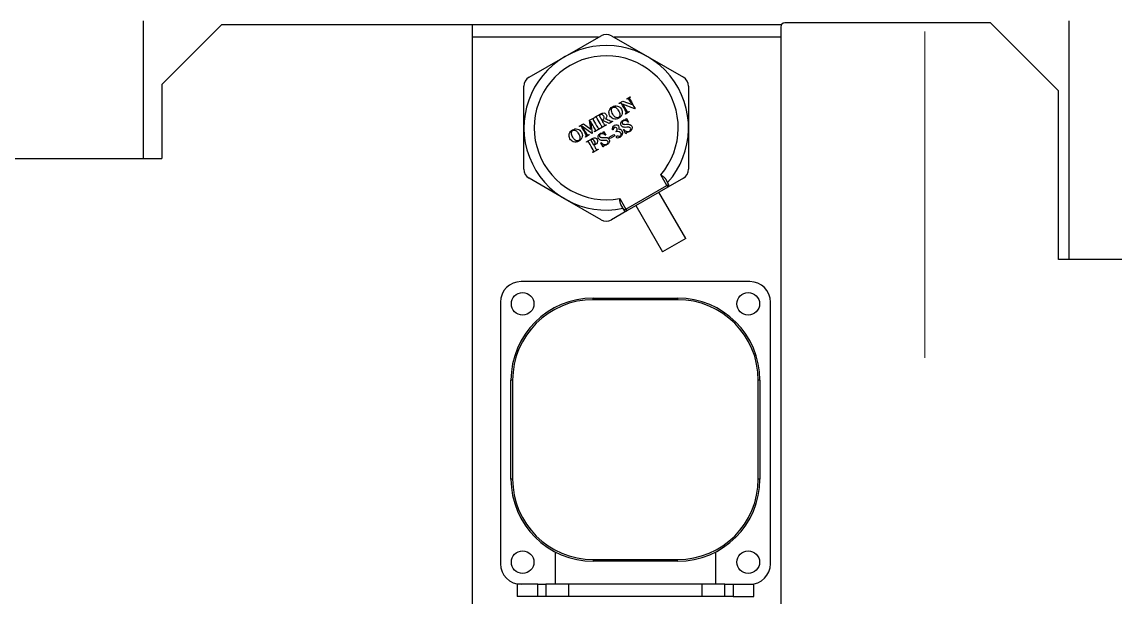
# Model space of a CAD drawing. Header units: millimetres. Extents: x 3795014 to 4300160, y 3869364 to 4016788.
# Drawn here: x 4225896.9 to 4226162.6, y 3922767.4 to 3922907.3 of the extents above; entities that cross this region are included whole.
import ezdxf

# ---------------------------------------------------------------- set-up
doc = ezdxf.new("R2010")
doc.units = ezdxf.units.MM
doc.linetypes.add('осевая2', pattern=[28.575, 19.05, -3.175, 3.175, -3.175])
doc.layers.add('линия перехода', color=7, linetype='Continuous')
doc.layers.add('оси', color=7, linetype='осевая2', lineweight=13)
doc.layers.add('основная', color=7, linetype='Continuous', lineweight=50)

msp = doc.modelspace()

# ---------------------------------------------------------------- linework, layer by layer
at = {"layer": 'линия перехода', "color": 0, "linetype": 'Continuous', "lineweight": -3}
for p, q in [((4226037.03, 3922903.53), (4226006.43, 3922903.53)), ((4226081.32, 3922903.53), (4226040.82, 3922903.53)), ((4226053.65, 3922867.52), (4226052.17, 3922870.09)), ((4226053.65, 3922867.52), (4226054.08, 3922867.77)), ((4226043.69, 3922861.77), (4226053.65, 3922867.52)), ((4226053.65, 3922867.52), (4226053.9, 3922867.09)), ((4226042.21, 3922864.34), (4226043.69, 3922861.77)), ((4226043.69, 3922861.77), (4226043.26, 3922861.52)), ((4226043.69, 3922861.77), (4226043.94, 3922861.34)), ((4226035.77, 3922839.73), (4226035.77, 3922840.13)), ((4226056.27, 3922839.73), (4226035.77, 3922839.73)), ((4226056.27, 3922840.13), (4226056.27, 3922839.73)), ((4226016.17, 3922820.13), (4226015.77, 3922820.13)), ((4226016.17, 3922820.13), (4226016.17, 3922796.13)), ((4226075.87, 3922796.13), (4226075.87, 3922820.13)), ((4226076.27, 3922820.13), (4226075.87, 3922820.13)), ((4226016.17, 3922796.13), (4226015.77, 3922796.13)), ((4226076.27, 3922796.13), (4226075.87, 3922796.13)), ((4226035.77, 3922776.53), (4226056.27, 3922776.53)), ((4226035.77, 3922776.53), (4226035.77, 3922776.13)), ((4226056.27, 3922776.13), (4226056.27, 3922776.53)), ((4226024.27, 3922770.53), (4226024.27, 3922767.53)), ((4226067.77, 3922767.53), (4226067.77, 3922770.53))]:
    msp.add_line(p, q, dxfattribs=at)
for centre, radius, start, end in [((4226038.92, 3922881.53), 17.5, 319.1821, 280.8179), ((4226035.77, 3922820.13), 19.6, 90, 180), ((4226056.27, 3922820.13), 19.6, 0, 90), ((4226035.77, 3922796.13), 19.6, 180, 270), ((4226056.27, 3922796.13), 19.6, 270, 0)]:
    msp.add_arc(centre, radius, start, end, dxfattribs=at)
at = {"layer": 'оси', "ltscale": 25}
msp.add_line((4226116.32, 3929175.59), (4226116.32, 3920275.59), dxfattribs=at)
at = {"layer": 'основная', "color": 0, "linetype": 'Continuous', "lineweight": -3}
for p, q in [((4225926.42, 3922907.53), (4225926.42, 3922874.03)), ((4226151.42, 3922849.53), (4226151.42, 3922907.53)), ((4225945.42, 3922906.53), (4225930.92, 3922892.03)), ((4226006.43, 3922906.53), (4225945.42, 3922906.53)), ((4226081.42, 3922906.53), (4226006.43, 3922906.53)), ((4226006.43, 3922686.53), (4226006.43, 3922906.53)), ((4226081.32, 3922906.03), (4226081.32, 3922752.53)), ((4226081.42, 3922906.47), (4226081.42, 3922906.53)), ((4226132.33, 3922907.03), (4226082.32, 3922907.03)), ((4226148.83, 3922890.53), (4226132.33, 3922907.03)), ((4226028.92, 3922898.85), (4226037.67, 3922903.9)), ((4226040.17, 3922903.9), (4226048.92, 3922898.85)), ((4226020.17, 3922893.8), (4226028.92, 3922898.85)), ((4226048.92, 3922898.85), (4226057.67, 3922893.8)), ((4225930.92, 3922892.03), (4225930.92, 3922874.03)), ((4226018.92, 3922881.53), (4226018.92, 3922891.64)), ((4226058.92, 3922891.64), (4226058.92, 3922881.53)), ((4226043.89, 3922888.56), (4226044.77, 3922889.06)), ((4226044.77, 3922889.06), (4226044.8, 3922889)), ((4226148.83, 3922849.53), (4226148.83, 3922890.53)), ((4226042.03, 3922887.49), (4226042.97, 3922888.03)), ((4226042.07, 3922887.42), (4226042.03, 3922887.49)), ((4226045.9, 3922886.14), (4226042.86, 3922887.3)), ((4226042.97, 3922888.03), (4226045.2, 3922887.16)), ((4226043.93, 3922888.49), (4226043.89, 3922888.56)), ((4226045.97, 3922886.18), (4226045.9, 3922886.14)), ((4226034.88, 3922883.36), (4226035.95, 3922883.97)), ((4226035.95, 3922883.97), (4226035.99, 3922883.91)), ((4226036.14, 3922884), (4226036.1, 3922884.06)), ((4226037.17, 3922884.48), (4226037.82, 3922883.35)), ((4226043.56, 3922884.86), (4226043.52, 3922884.93)), ((4226044.5, 3922885.4), (4226043.56, 3922884.86)), ((4226043.75, 3922883.76), (4226043.81, 3922883.79)), ((4226043.81, 3922883.79), (4226044.33, 3922882.93)), ((4226044.46, 3922885.47), (4226044.5, 3922885.4)), ((4226018.92, 3922871.43), (4226018.92, 3922881.53)), ((4226032.36, 3922881.9), (4226033.43, 3922882.52)), ((4226032.4, 3922881.84), (4226032.36, 3922881.9)), ((4226035.41, 3922880.16), (4226033.02, 3922881.94)), ((4226033.43, 3922882.52), (4226035.17, 3922881.22)), ((4226035.17, 3922881.22), (4226034.88, 3922883.36)), ((4226035.08, 3922883.16), (4226035.46, 3922880.19)), ((4226037.47, 3922881.34), (4226036.1, 3922880.55)), ((4226037.43, 3922881.41), (4226037.47, 3922881.34)), ((4226037.62, 3922881.43), (4226037.58, 3922881.5)), ((4226038.97, 3922882.21), (4226037.62, 3922881.43)), ((4226038.08, 3922883.3), (4226037.91, 3922883.2)), ((4226039.63, 3922882.59), (4226038.08, 3922883.3)), ((4226038.93, 3922882.28), (4226038.97, 3922882.21)), ((4226040.45, 3922883.07), (4226039.63, 3922882.59)), ((4226040.41, 3922883.14), (4226040.45, 3922883.07)), ((4226040.57, 3922881.02), (4226040.48, 3922881)), ((4226043.15, 3922881.07), (4226043.21, 3922881.11)), ((4226043.72, 3922880.08), (4226043.15, 3922881.07)), ((4226044.33, 3922882.93), (4226044.25, 3922882.88)), ((4226058.92, 3922881.53), (4226058.92, 3922871.43)), ((4226033.88, 3922879.27), (4226033.84, 3922879.34)), ((4226034.78, 3922879.79), (4226033.88, 3922879.27)), ((4226034.74, 3922879.86), (4226034.78, 3922879.79)), ((4226035.18, 3922878.54), (4226035.84, 3922877.4)), ((4226035.46, 3922880.19), (4226035.41, 3922880.16)), ((4226036.1, 3922880.55), (4226036.06, 3922880.62)), ((4226038.23, 3922880.57), (4226038.29, 3922880.61)), ((4226038.29, 3922880.61), (4226038.81, 3922879.74)), ((4226038.81, 3922879.74), (4226038.73, 3922879.7)), ((4226039.63, 3922879.28), (4226040.76, 3922879.93)), ((4226039.86, 3922878.88), (4226039.63, 3922879.28)), ((4226040.99, 3922879.53), (4226039.86, 3922878.88)), ((4226040.76, 3922879.93), (4226040.99, 3922879.53)), ((4226041.32, 3922880.53), (4226041.28, 3922880.6)), ((4226043.79, 3922880.12), (4226043.72, 3922880.08)), ((4226034.16, 3922878.05), (4226034.12, 3922878.12)), ((4226035.64, 3922875.49), (4226035.6, 3922875.56)), ((4226036.98, 3922876.27), (4226035.64, 3922875.49)), ((4226036.94, 3922876.33), (4226036.98, 3922876.27)), ((4226037.62, 3922877.88), (4226037.69, 3922877.92)), ((4226038.2, 3922876.89), (4226037.62, 3922877.88)), ((4226038.27, 3922876.93), (4226038.2, 3922876.89)), ((4225776.92, 3922874.03), (4225930.92, 3922874.03)), ((4226028.92, 3922864.21), (4226020.17, 3922869.26)), ((4226053.31, 3922869.12), (4226054.08, 3922867.77)), ((4226057.67, 3922869.26), (4226053.9, 3922867.09)), ((4226053.9, 3922867.09), (4226043.94, 3922861.34)), ((4226058.24, 3922854.58), (4226051.74, 3922865.84)), ((4226037.67, 3922859.16), (4226028.92, 3922864.21)), ((4226043.26, 3922861.52), (4226042.48, 3922862.87)), ((4226046.11, 3922862.59), (4226052.61, 3922851.33)), ((4226043.94, 3922861.34), (4226040.17, 3922859.16)), ((4226058.24, 3922854.58), (4226052.61, 3922851.33)), ((4226197.83, 3922849.53), (4226148.83, 3922849.53)), ((4226073.83, 3922844.13), (4226018.21, 3922844.13)), ((4226013.21, 3922839.13), (4226013.21, 3922775.53)), ((4226035.77, 3922840.13), (4226056.27, 3922840.13)), ((4226078.83, 3922775.53), (4226078.83, 3922839.13)), ((4226015.77, 3922796.13), (4226015.77, 3922820.13)), ((4226076.27, 3922820.13), (4226076.27, 3922796.13)), ((4226026.52, 3922778.4), (4226026.52, 3922770.53)), ((4226065.52, 3922770.53), (4226065.52, 3922778.4)), ((4226056.27, 3922776.13), (4226035.77, 3922776.13)), ((4226022.27, 3922770.53), (4226017.27, 3922770.53)), ((4226017.27, 3922770.53), (4226017.27, 3922767.53)), ((4226022.27, 3922767.53), (4226022.27, 3922770.53)), ((4226022.27, 3922770.53), (4226024.27, 3922770.53)), ((4226029.82, 3922770.53), (4226024.27, 3922770.53)), ((4226062.22, 3922770.53), (4226029.82, 3922770.53)), ((4226029.82, 3922767.53), (4226029.82, 3922770.53)), ((4226062.22, 3922767.53), (4226062.22, 3922770.53)), ((4226067.77, 3922770.53), (4226062.22, 3922770.53)), ((4226067.77, 3922770.53), (4226069.77, 3922770.53)), ((4226069.77, 3922770.53), (4226074.77, 3922770.53)), ((4226069.77, 3922770.53), (4226069.77, 3922767.53)), ((4226074.77, 3922767.53), (4226074.77, 3922770.53)), ((4226022.27, 3922767.53), (4226017.27, 3922767.53)), ((4226024.27, 3922767.53), (4226022.27, 3922767.53)), ((4226029.82, 3922767.53), (4226024.27, 3922767.53)), ((4226062.22, 3922767.53), (4226029.82, 3922767.53)), ((4226067.77, 3922767.53), (4226062.22, 3922767.53)), ((4226069.77, 3922767.53), (4226067.77, 3922767.53)), ((4226069.77, 3922767.53), (4226074.77, 3922767.53))]:
    msp.add_line(p, q, dxfattribs=at)
for centre in [(4226018.61, 3922838.73), (4226073.43, 3922838.73), (4226018.61, 3922775.93), (4226073.43, 3922775.93)]:
    msp.add_circle(centre, 2.75, dxfattribs=at)
for centre, radius, start, end in [((4226082.32, 3922906.03), 1, 90, 180), ((4226038.92, 3922901.74), 2.5, 60, 120), ((4226038.92, 3922881.53), 20, 318.21, 281.79), ((4226021.42, 3922891.64), 2.5, 120, 180), ((4226056.42, 3922891.64), 2.5, 0, 60), ((4226021.42, 3922871.43), 2.5, 180, 240), ((4226056.42, 3922871.43), 2.5, 300, 0), ((4226053.65, 3922867.52), 0.5, 300, 30), ((4226043.69, 3922861.77), 0.5, 210, 300), ((4226038.92, 3922861.32), 2.5, 240, 300), ((4226018.21, 3922839.13), 5, 90, 180), ((4226073.83, 3922839.13), 5, 0, 90), ((4226035.77, 3922820.13), 20, 90, 180), ((4226056.27, 3922820.13), 20, 0, 90), ((4226035.77, 3922796.13), 20, 180, 270), ((4226056.27, 3922796.13), 20, 270, 0), ((4226018.21, 3922775.53), 5, 180, 270), ((4226073.83, 3922775.53), 5, 270, 0)]:
    msp.add_arc(centre, radius, start, end, dxfattribs=at)
for points, knots in [([(4226044.8, 3922889), (4226044.7, 3922888.92), (4226044.64, 3922888.86), (4226044.61, 3922888.81), (4226044.59, 3922888.77), (4226044.58, 3922888.71), (4226044.6, 3922888.59), (4226044.64, 3922888.49), (4226044.71, 3922888.36), (4226045.13, 3922887.64), (4226045.55, 3922886.91), (4226045.97, 3922886.18)], [0, 0, 0, 0, 0.08227, 0.08227, 0.08227, 0.155162, 0.155162, 0.228053, 0.228053, 0.228053, 1, 1, 1, 1]), ([(4226042.01, 3922883.89), (4226041.53, 3922883.61), (4226041.08, 3922883.56), (4226040.63, 3922883.73), (4226040.28, 3922883.87), (4226040.01, 3922884.11), (4226039.58, 3922884.85), (4226039.53, 3922885.25), (4226039.64, 3922885.66), (4226039.76, 3922886.07), (4226040.01, 3922886.39), (4226040.41, 3922886.6)], [0, 0, 0, 0, 0.285064, 0.285064, 0.285064, 0.506262, 0.506262, 0.753908, 0.753908, 0.753908, 1, 1, 1, 1]), ([(4226040.51, 3922886.48), (4226040.27, 3922886.34), (4226040.16, 3922886.12), (4226040.17, 3922885.8), (4226040.18, 3922885.54), (4226040.3, 3922885.22), (4226040.78, 3922884.4), (4226041.05, 3922884.11), (4226041.33, 3922883.99), (4226041.53, 3922883.9), (4226041.72, 3922883.92), (4226042.05, 3922884.11), (4226042.14, 3922884.2), (4226042.19, 3922884.32), (4226042.26, 3922884.47), (4226042.27, 3922884.65), (4226042.23, 3922884.87), (4226042.19, 3922885.08), (4226042.09, 3922885.34), (4226041.72, 3922885.98), (4226041.53, 3922886.22), (4226041.21, 3922886.49), (4226041.05, 3922886.56), (4226040.91, 3922886.57), (4226040.77, 3922886.58), (4226040.64, 3922886.56), (4226040.51, 3922886.48)], [0, 0, 0, 0, 0.110528, 0.110528, 0.110528, 0.249673, 0.249673, 0.415388, 0.415388, 0.415388, 0.49928, 0.49928, 0.555745, 0.555745, 0.555745, 0.632353, 0.632353, 0.632353, 0.724437, 0.724437, 0.833155, 0.833155, 0.941873, 0.941873, 0.941873, 1, 1, 1, 1]), ([(4226040.41, 3922886.6), (4226040.82, 3922886.85), (4226041.23, 3922886.93), (4226042.05, 3922886.71), (4226042.37, 3922886.46), (4226042.79, 3922885.74), (4226042.86, 3922885.39), (4226042.81, 3922885.02), (4226042.75, 3922884.54), (4226042.48, 3922884.16), (4226042.01, 3922883.89)], [0, 0, 0, 0, 0.250904, 0.250904, 0.501807, 0.501807, 0.716171, 0.716171, 0.716171, 1, 1, 1, 1]), ([(4226042.62, 3922887.39), (4226042.58, 3922887.4), (4226042.55, 3922887.41), (4226042.51, 3922887.43), (4226042.41, 3922887.47), (4226042.34, 3922887.49), (4226042.28, 3922887.49), (4226042.22, 3922887.49), (4226042.15, 3922887.46), (4226042.07, 3922887.42)], [0, 0, 0, 0, 0.204475, 0.204475, 0.204475, 0.621355, 0.621355, 0.621355, 1, 1, 1, 1]), ([(4226043.52, 3922884.93), (4226043.67, 3922885.01), (4226043.75, 3922885.1), (4226043.77, 3922885.19), (4226043.8, 3922885.28), (4226043.77, 3922885.4), (4226043.69, 3922885.53), (4226043.33, 3922886.15), (4226042.98, 3922886.77), (4226042.62, 3922887.39)], [0, 0, 0, 0, 0.129924, 0.129924, 0.129924, 0.255782, 0.255782, 0.255782, 1, 1, 1, 1]), ([(4226042.86, 3922887.3), (4226043.18, 3922886.74), (4226043.51, 3922886.18), (4226043.83, 3922885.62), (4226043.92, 3922885.46), (4226044.01, 3922885.38), (4226044.11, 3922885.37), (4226044.21, 3922885.36), (4226044.3, 3922885.38), (4226044.39, 3922885.43), (4226044.41, 3922885.45), (4226044.44, 3922885.46), (4226044.46, 3922885.47)], [0, 0, 0, 0, 0.720559, 0.720559, 0.720559, 0.862888, 0.862888, 0.862888, 0.973222, 0.973222, 0.973222, 1, 1, 1, 1]), ([(4226045.2, 3922887.16), (4226044.99, 3922887.54), (4226044.77, 3922887.91), (4226044.56, 3922888.28), (4226044.47, 3922888.44), (4226044.38, 3922888.53), (4226044.2, 3922888.6), (4226044.07, 3922888.58), (4226043.93, 3922888.49)], [0, 0, 0, 0, 0.621939, 0.621939, 0.621939, 0.783965, 0.783965, 1, 1, 1, 1]), ([(4226035.99, 3922883.91), (4226035.96, 3922883.89), (4226035.93, 3922883.87), (4226035.9, 3922883.86), (4226035.82, 3922883.81), (4226035.77, 3922883.76), (4226035.74, 3922883.71), (4226035.72, 3922883.67), (4226035.71, 3922883.63), (4226035.72, 3922883.57), (4226035.72, 3922883.53), (4226035.76, 3922883.45), (4226035.84, 3922883.31), (4226036.17, 3922882.74), (4226036.51, 3922882.16), (4226036.84, 3922881.58), (4226036.92, 3922881.44), (4226036.97, 3922881.36), (4226037.01, 3922881.34), (4226037.04, 3922881.31), (4226037.09, 3922881.3), (4226037.15, 3922881.3), (4226037.2, 3922881.3), (4226037.27, 3922881.32), (4226037.34, 3922881.36), (4226037.37, 3922881.38), (4226037.4, 3922881.39), (4226037.43, 3922881.41)], [0, 0, 0, 0, 0.027484, 0.027484, 0.027484, 0.090911, 0.090911, 0.090911, 0.131472, 0.131472, 0.131472, 0.213269, 0.213269, 0.213269, 0.786119, 0.786119, 0.786119, 0.871141, 0.871141, 0.871141, 0.912434, 0.912434, 0.912434, 0.972515, 0.972515, 0.972515, 1, 1, 1, 1]), ([(4226035.99, 3922883.91), (4226035.96, 3922883.89), (4226035.93, 3922883.87), (4226035.9, 3922883.86), (4226035.82, 3922883.81), (4226035.77, 3922883.76), (4226035.74, 3922883.71), (4226035.72, 3922883.67), (4226035.71, 3922883.63), (4226035.72, 3922883.57), (4226035.72, 3922883.53), (4226035.76, 3922883.45), (4226035.84, 3922883.31), (4226036.17, 3922882.74), (4226036.51, 3922882.16), (4226036.84, 3922881.58), (4226036.92, 3922881.44), (4226036.97, 3922881.36), (4226037.01, 3922881.34), (4226037.04, 3922881.31), (4226037.09, 3922881.3), (4226037.15, 3922881.3), (4226037.2, 3922881.3), (4226037.27, 3922881.32), (4226037.34, 3922881.36), (4226037.37, 3922881.38), (4226037.4, 3922881.39), (4226037.43, 3922881.41)], [0, 0, 0, 0, 0.027484, 0.027484, 0.027484, 0.090911, 0.090911, 0.090911, 0.131472, 0.131472, 0.131472, 0.213269, 0.213269, 0.213269, 0.786119, 0.786119, 0.786119, 0.871141, 0.871141, 0.871141, 0.912434, 0.912434, 0.912434, 0.972515, 0.972515, 0.972515, 1, 1, 1, 1]), ([(4226036.1, 3922884.06), (4226036.51, 3922884.3), (4226036.92, 3922884.53), (4226037.32, 3922884.77), (4226037.64, 3922884.95), (4226037.89, 3922885.06), (4226038.23, 3922885.15), (4226038.4, 3922885.14), (4226038.56, 3922885.07), (4226038.73, 3922885.01), (4226038.85, 3922884.9), (4226039.05, 3922884.54), (4226039.08, 3922884.34), (4226039.01, 3922884.14), (4226038.97, 3922884), (4226038.88, 3922883.87), (4226038.74, 3922883.74)], [0, 0, 0, 0, 0.323713, 0.323713, 0.323713, 0.475408, 0.475408, 0.627103, 0.627103, 0.627103, 0.74522, 0.74522, 0.888648, 0.888648, 0.888648, 1, 1, 1, 1]), ([(4226037.58, 3922881.5), (4226037.7, 3922881.57), (4226037.78, 3922881.63), (4226037.84, 3922881.72), (4226037.85, 3922881.77), (4226037.85, 3922881.82), (4226037.85, 3922881.87), (4226037.81, 3922881.96), (4226037.72, 3922882.11), (4226037.39, 3922882.68), (4226037.06, 3922883.25), (4226036.73, 3922883.81), (4226036.65, 3922883.96), (4226036.59, 3922884.04), (4226036.55, 3922884.07), (4226036.51, 3922884.1), (4226036.46, 3922884.11), (4226036.41, 3922884.11), (4226036.35, 3922884.1), (4226036.26, 3922884.07), (4226036.14, 3922884)], [0, 0, 0, 0, 0.063526, 0.063526, 0.127052, 0.127052, 0.127052, 0.217453, 0.217453, 0.217453, 0.782856, 0.782856, 0.782856, 0.873233, 0.873233, 0.873233, 0.91658, 0.91658, 0.91658, 1, 1, 1, 1]), ([(4226037.58, 3922881.5), (4226037.7, 3922881.57), (4226037.78, 3922881.63), (4226037.84, 3922881.72), (4226037.85, 3922881.77), (4226037.85, 3922881.82), (4226037.85, 3922881.87), (4226037.81, 3922881.96), (4226037.72, 3922882.11), (4226037.39, 3922882.68), (4226037.06, 3922883.25), (4226036.73, 3922883.81), (4226036.65, 3922883.96), (4226036.59, 3922884.04), (4226036.55, 3922884.07), (4226036.51, 3922884.1), (4226036.46, 3922884.11), (4226036.41, 3922884.11), (4226036.35, 3922884.1), (4226036.26, 3922884.07), (4226036.14, 3922884)], [0, 0, 0, 0, 0.063526, 0.063526, 0.127052, 0.127052, 0.127052, 0.217453, 0.217453, 0.217453, 0.782856, 0.782856, 0.782856, 0.873233, 0.873233, 0.873233, 0.91658, 0.91658, 0.91658, 1, 1, 1, 1]), ([(4226037.82, 3922883.35), (4226037.86, 3922883.37), (4226037.9, 3922883.39), (4226037.93, 3922883.41), (4226038.12, 3922883.52), (4226038.24, 3922883.61), (4226038.39, 3922883.78), (4226038.42, 3922883.88), (4226038.42, 3922883.99), (4226038.43, 3922884.11), (4226038.39, 3922884.23), (4226038.2, 3922884.57), (4226038.06, 3922884.69), (4226037.91, 3922884.73), (4226037.77, 3922884.77), (4226037.59, 3922884.72), (4226037.38, 3922884.6), (4226037.31, 3922884.56), (4226037.24, 3922884.52), (4226037.17, 3922884.48)], [0, 0, 0, 0, 0.048086, 0.048086, 0.048086, 0.197251, 0.197251, 0.346416, 0.346416, 0.346416, 0.491699, 0.491699, 0.698679, 0.698679, 0.698679, 0.909532, 0.909532, 0.909532, 1, 1, 1, 1]), ([(4226037.82, 3922883.35), (4226037.86, 3922883.37), (4226037.9, 3922883.39), (4226037.93, 3922883.41), (4226038.12, 3922883.52), (4226038.24, 3922883.61), (4226038.39, 3922883.78), (4226038.42, 3922883.88), (4226038.42, 3922883.99), (4226038.43, 3922884.11), (4226038.39, 3922884.23), (4226038.2, 3922884.57), (4226038.06, 3922884.69), (4226037.91, 3922884.73), (4226037.77, 3922884.77), (4226037.59, 3922884.72), (4226037.38, 3922884.6), (4226037.31, 3922884.56), (4226037.24, 3922884.52), (4226037.17, 3922884.48)], [0, 0, 0, 0, 0.048086, 0.048086, 0.048086, 0.197251, 0.197251, 0.346416, 0.346416, 0.346416, 0.491699, 0.491699, 0.698679, 0.698679, 0.698679, 0.909532, 0.909532, 0.909532, 1, 1, 1, 1]), ([(4226038.74, 3922883.74), (4226039.12, 3922883.56), (4226039.5, 3922883.39), (4226039.89, 3922883.21), (4226040.04, 3922883.14), (4226040.14, 3922883.11), (4226040.19, 3922883.1), (4226040.26, 3922883.09), (4226040.34, 3922883.1), (4226040.41, 3922883.14)], [0, 0, 0, 0, 0.696655, 0.696655, 0.696655, 0.87363, 0.87363, 0.87363, 1, 1, 1, 1]), ([(4226043.21, 3922881.11), (4226043.43, 3922880.86), (4226043.66, 3922880.71), (4226043.91, 3922880.66), (4226044.16, 3922880.61), (4226044.38, 3922880.63), (4226044.57, 3922880.74), (4226044.71, 3922880.83), (4226044.81, 3922880.93), (4226044.85, 3922881.06), (4226044.89, 3922881.19), (4226044.88, 3922881.31), (4226044.78, 3922881.47), (4226044.73, 3922881.53), (4226044.66, 3922881.56), (4226044.6, 3922881.6), (4226044.51, 3922881.63), (4226044.42, 3922881.64), (4226044.32, 3922881.66), (4226044.16, 3922881.66), (4226043.94, 3922881.64), (4226043.63, 3922881.62), (4226043.4, 3922881.62), (4226043.25, 3922881.64), (4226043.1, 3922881.67), (4226042.97, 3922881.71), (4226042.85, 3922881.78), (4226042.74, 3922881.85), (4226042.65, 3922881.95), (4226042.45, 3922882.28), (4226042.43, 3922882.51), (4226042.57, 3922882.98), (4226042.72, 3922883.17), (4226043.04, 3922883.35), (4226043.13, 3922883.39), (4226043.22, 3922883.42), (4226043.29, 3922883.44), (4226043.39, 3922883.45), (4226043.61, 3922883.47), (4226043.68, 3922883.48), (4226043.75, 3922883.52), (4226043.77, 3922883.55), (4226043.78, 3922883.58), (4226043.79, 3922883.61), (4226043.78, 3922883.67), (4226043.75, 3922883.76)], [0, 0, 0, 0, 0.116049, 0.116049, 0.116049, 0.208285, 0.208285, 0.208285, 0.267695, 0.267695, 0.267695, 0.31826, 0.31826, 0.347154, 0.347154, 0.347154, 0.382499, 0.382499, 0.382499, 0.447803, 0.447803, 0.447803, 0.54199, 0.54199, 0.54199, 0.600417, 0.600417, 0.600417, 0.65947, 0.65947, 0.757892, 0.757892, 0.856314, 0.856314, 0.892031, 0.892031, 0.892031, 0.919558, 0.919558, 0.947084, 0.947084, 0.97461, 0.97461, 0.97461, 1, 1, 1, 1]), ([(4226032.29, 3922878.28), (4226031.82, 3922878.01), (4226031.36, 3922877.95), (4226030.92, 3922878.12), (4226030.57, 3922878.26), (4226030.3, 3922878.5), (4226029.87, 3922879.24), (4226029.81, 3922879.64), (4226029.93, 3922880.05), (4226030.04, 3922880.47), (4226030.3, 3922880.78), (4226030.7, 3922880.99)], [0, 0, 0, 0, 0.284092, 0.284092, 0.284092, 0.505602, 0.505602, 0.753596, 0.753596, 0.753596, 1, 1, 1, 1]), ([(4226030.79, 3922880.87), (4226030.55, 3922880.74), (4226030.44, 3922880.51), (4226030.46, 3922880.19), (4226030.47, 3922879.93), (4226030.59, 3922879.61), (4226031.07, 3922878.79), (4226031.33, 3922878.5), (4226031.61, 3922878.38), (4226031.81, 3922878.29), (4226032.01, 3922878.31), (4226032.34, 3922878.5), (4226032.43, 3922878.59), (4226032.48, 3922878.71), (4226032.55, 3922878.86), (4226032.56, 3922879.04), (4226032.52, 3922879.26), (4226032.47, 3922879.48), (4226032.37, 3922879.73), (4226032, 3922880.37), (4226031.82, 3922880.61), (4226031.49, 3922880.88), (4226031.34, 3922880.95), (4226031.2, 3922880.97), (4226031.06, 3922880.98), (4226030.92, 3922880.95), (4226030.79, 3922880.87)], [0, 0, 0, 0, 0.110492, 0.110492, 0.110492, 0.249582, 0.249582, 0.415231, 0.415231, 0.415231, 0.498651, 0.498651, 0.555601, 0.555601, 0.555601, 0.632247, 0.632247, 0.632247, 0.724275, 0.724275, 0.832927, 0.832927, 0.941579, 0.941579, 0.941579, 1, 1, 1, 1]), ([(4226030.7, 3922880.99), (4226031.11, 3922881.24), (4226031.52, 3922881.32), (4226031.93, 3922881.21), (4226032.34, 3922881.1), (4226032.66, 3922880.85), (4226033.08, 3922880.13), (4226033.15, 3922879.78), (4226033.1, 3922879.41), (4226033.03, 3922878.93), (4226032.77, 3922878.55), (4226032.29, 3922878.28)], [0, 0, 0, 0, 0.254451, 0.254451, 0.254451, 0.503118, 0.503118, 0.715572, 0.715572, 0.715572, 1, 1, 1, 1]), ([(4226033.84, 3922879.34), (4226033.85, 3922879.35), (4226033.86, 3922879.35), (4226033.87, 3922879.36), (4226033.93, 3922879.39), (4226033.97, 3922879.43), (4226034.01, 3922879.48), (4226034.05, 3922879.52), (4226034.07, 3922879.57), (4226034.08, 3922879.62), (4226034.08, 3922879.67), (4226034.08, 3922879.73), (4226034.06, 3922879.8), (4226034.05, 3922879.82), (4226034.01, 3922879.89), (4226033.95, 3922880), (4226033.63, 3922880.56), (4226033.31, 3922881.11), (4226032.99, 3922881.67), (4226032.91, 3922881.8), (4226032.85, 3922881.88), (4226032.82, 3922881.91), (4226032.78, 3922881.93), (4226032.74, 3922881.95), (4226032.68, 3922881.95), (4226032.62, 3922881.95), (4226032.55, 3922881.93), (4226032.48, 3922881.88), (4226032.45, 3922881.87), (4226032.43, 3922881.85), (4226032.4, 3922881.84)], [0, 0, 0, 0, 0.008835, 0.008835, 0.008835, 0.06412, 0.06412, 0.06412, 0.111763, 0.111763, 0.111763, 0.163338, 0.163338, 0.163338, 0.230305, 0.230305, 0.230305, 0.785011, 0.785011, 0.785011, 0.869658, 0.869658, 0.869658, 0.911404, 0.911404, 0.911404, 0.972874, 0.972874, 0.972874, 1, 1, 1, 1]), ([(4226033.84, 3922879.34), (4226033.85, 3922879.35), (4226033.86, 3922879.35), (4226033.87, 3922879.36), (4226033.93, 3922879.39), (4226033.97, 3922879.43), (4226034.01, 3922879.48), (4226034.05, 3922879.52), (4226034.07, 3922879.57), (4226034.08, 3922879.62), (4226034.08, 3922879.67), (4226034.08, 3922879.73), (4226034.06, 3922879.8), (4226034.05, 3922879.82), (4226034.01, 3922879.89), (4226033.95, 3922880), (4226033.63, 3922880.56), (4226033.31, 3922881.11), (4226032.99, 3922881.67), (4226032.91, 3922881.8), (4226032.85, 3922881.88), (4226032.82, 3922881.91), (4226032.78, 3922881.93), (4226032.74, 3922881.95), (4226032.68, 3922881.95), (4226032.62, 3922881.95), (4226032.55, 3922881.93), (4226032.48, 3922881.88), (4226032.45, 3922881.87), (4226032.43, 3922881.85), (4226032.4, 3922881.84)], [0, 0, 0, 0, 0.008835, 0.008835, 0.008835, 0.06412, 0.06412, 0.06412, 0.111763, 0.111763, 0.111763, 0.163338, 0.163338, 0.163338, 0.230305, 0.230305, 0.230305, 0.785011, 0.785011, 0.785011, 0.869658, 0.869658, 0.869658, 0.911404, 0.911404, 0.911404, 0.972874, 0.972874, 0.972874, 1, 1, 1, 1]), ([(4226033.02, 3922881.94), (4226033.38, 3922881.32), (4226033.74, 3922880.71), (4226034.09, 3922880.09), (4226034.17, 3922879.96), (4226034.21, 3922879.88), (4226034.24, 3922879.86), (4226034.29, 3922879.8), (4226034.36, 3922879.77), (4226034.52, 3922879.76), (4226034.62, 3922879.79), (4226034.74, 3922879.86)], [0, 0, 0, 0, 0.722356, 0.722356, 0.722356, 0.814732, 0.814732, 0.814732, 0.907366, 0.907366, 1, 1, 1, 1]), ([(4226036.06, 3922880.62), (4226036.09, 3922880.64), (4226036.11, 3922880.65), (4226036.14, 3922880.67), (4226036.22, 3922880.71), (4226036.27, 3922880.76), (4226036.31, 3922880.82), (4226036.33, 3922880.85), (4226036.33, 3922880.9), (4226036.33, 3922880.96), (4226036.32, 3922880.99), (4226036.28, 3922881.08), (4226036.21, 3922881.21), (4226035.83, 3922881.86), (4226035.46, 3922882.51), (4226035.08, 3922883.16)], [0, 0, 0, 0, 0.032788, 0.032788, 0.032788, 0.10661, 0.10661, 0.10661, 0.154118, 0.154118, 0.154118, 0.249612, 0.249612, 0.249612, 1, 1, 1, 1]), ([(4226037.91, 3922883.2), (4226038.05, 3922882.95), (4226038.19, 3922882.71), (4226038.33, 3922882.46), (4226038.42, 3922882.31), (4226038.48, 3922882.23), (4226038.56, 3922882.17), (4226038.61, 3922882.16), (4226038.66, 3922882.17), (4226038.72, 3922882.17), (4226038.81, 3922882.21), (4226038.93, 3922882.28)], [0, 0, 0, 0, 0.5293, 0.5293, 0.5293, 0.674605, 0.674605, 0.819911, 0.819911, 0.819911, 1, 1, 1, 1]), ([(4226040.48, 3922881), (4226040.45, 3922881.27), (4226040.48, 3922881.5), (4226040.64, 3922881.89), (4226040.77, 3922882.03), (4226041.14, 3922882.24), (4226041.32, 3922882.27), (4226041.5, 3922882.23), (4226041.68, 3922882.19), (4226041.82, 3922882.09), (4226041.96, 3922881.85), (4226041.98, 3922881.74), (4226041.98, 3922881.62), (4226041.98, 3922881.5), (4226041.94, 3922881.37), (4226041.86, 3922881.23)], [0, 0, 0, 0, 0.197282, 0.197282, 0.394564, 0.394564, 0.598143, 0.598143, 0.598143, 0.760626, 0.760626, 0.868949, 0.868949, 0.868949, 1, 1, 1, 1]), ([(4226041.28, 3922880.6), (4226041.41, 3922880.73), (4226041.49, 3922880.83), (4226041.52, 3922880.9), (4226041.56, 3922880.97), (4226041.58, 3922881.05), (4226041.57, 3922881.25), (4226041.55, 3922881.34), (4226041.44, 3922881.52), (4226041.35, 3922881.59), (4226041.23, 3922881.62), (4226041.1, 3922881.66), (4226040.98, 3922881.64), (4226040.69, 3922881.47), (4226040.59, 3922881.28), (4226040.57, 3922881.02)], [0, 0, 0, 0, 0.16547, 0.16547, 0.16547, 0.280785, 0.280785, 0.3961, 0.3961, 0.553604, 0.553604, 0.553604, 0.728772, 0.728772, 1, 1, 1, 1]), ([(4226041.86, 3922881.23), (4226042.05, 3922881.24), (4226042.22, 3922881.22), (4226042.36, 3922881.16), (4226042.51, 3922881.1), (4226042.63, 3922880.99), (4226042.88, 3922880.55), (4226042.91, 3922880.26), (4226042.82, 3922879.95), (4226042.74, 3922879.64), (4226042.52, 3922879.4), (4226041.97, 3922879.07), (4226041.79, 3922879.02), (4226041.64, 3922879.03), (4226041.54, 3922879.04), (4226041.46, 3922879.09), (4226041.38, 3922879.23), (4226041.37, 3922879.29), (4226041.41, 3922879.43), (4226041.44, 3922879.47), (4226041.54, 3922879.53), (4226041.59, 3922879.54), (4226041.64, 3922879.55), (4226041.66, 3922879.55), (4226041.77, 3922879.54), (4226041.96, 3922879.5), (4226042.14, 3922879.47), (4226042.29, 3922879.49), (4226042.49, 3922879.61), (4226042.56, 3922879.69), (4226042.61, 3922879.92), (4226042.58, 3922880.04), (4226042.41, 3922880.33), (4226042.26, 3922880.46), (4226041.84, 3922880.62), (4226041.59, 3922880.61), (4226041.32, 3922880.53)], [0, 0, 0, 0, 0.072652, 0.072652, 0.072652, 0.145752, 0.145752, 0.269002, 0.269002, 0.269002, 0.402505, 0.402505, 0.492013, 0.492013, 0.492013, 0.530142, 0.530142, 0.557631, 0.557631, 0.583924, 0.583924, 0.604778, 0.604778, 0.604778, 0.650196, 0.650196, 0.650196, 0.716068, 0.716068, 0.772854, 0.772854, 0.829641, 0.829641, 0.91482, 0.91482, 1, 1, 1, 1]), ([(4226044.25, 3922882.88), (4226044.09, 3922883.08), (4226043.89, 3922883.2), (4226043.67, 3922883.25), (4226043.44, 3922883.3), (4226043.24, 3922883.27), (4226042.94, 3922883.1), (4226042.85, 3922883), (4226042.82, 3922882.89), (4226042.78, 3922882.77), (4226042.79, 3922882.67), (4226042.87, 3922882.51), (4226042.92, 3922882.47), (4226042.97, 3922882.44), (4226043.04, 3922882.4), (4226043.14, 3922882.38), (4226043.25, 3922882.37), (4226043.34, 3922882.36), (4226043.52, 3922882.36), (4226043.81, 3922882.38), (4226044.2, 3922882.41), (4226044.49, 3922882.39), (4226044.86, 3922882.24), (4226045.01, 3922882.12), (4226045.23, 3922881.73), (4226045.26, 3922881.49), (4226045.09, 3922880.97), (4226044.92, 3922880.77), (4226044.57, 3922880.57), (4226044.49, 3922880.53), (4226044.32, 3922880.48), (4226044.21, 3922880.46), (4226044.07, 3922880.44), (4226043.99, 3922880.43), (4226043.93, 3922880.41), (4226043.86, 3922880.37), (4226043.83, 3922880.34), (4226043.81, 3922880.29), (4226043.78, 3922880.24), (4226043.78, 3922880.18), (4226043.79, 3922880.12)], [0, 0, 0, 0, 0.097437, 0.097437, 0.097437, 0.176289, 0.176289, 0.237812, 0.237812, 0.237812, 0.280969, 0.280969, 0.308273, 0.308273, 0.308273, 0.349707, 0.349707, 0.349707, 0.426516, 0.426516, 0.426516, 0.521168, 0.521168, 0.61582, 0.61582, 0.735163, 0.735163, 0.854507, 0.854507, 0.892867, 0.892867, 0.931228, 0.931228, 0.931228, 0.955016, 0.955016, 0.975406, 0.975406, 0.975406, 1, 1, 1, 1]), ([(4226034.12, 3922878.12), (4226034.5, 3922878.34), (4226034.88, 3922878.56), (4226035.27, 3922878.78), (4226035.64, 3922879), (4226035.95, 3922879.09), (4226036.44, 3922879.01), (4226036.62, 3922878.89), (4226036.83, 3922878.52), (4226036.86, 3922878.34), (4226036.79, 3922877.98), (4226036.69, 3922877.81), (4226036.53, 3922877.66), (4226036.42, 3922877.56), (4226036.22, 3922877.42), (4226035.92, 3922877.25)], [0, 0, 0, 0, 0.272441, 0.272441, 0.272441, 0.427409, 0.427409, 0.582377, 0.582377, 0.715415, 0.715415, 0.848453, 0.848453, 0.848453, 1, 1, 1, 1]), ([(4226035.6, 3922875.56), (4226035.72, 3922875.63), (4226035.8, 3922875.69), (4226035.86, 3922875.78), (4226035.87, 3922875.83), (4226035.87, 3922875.88), (4226035.87, 3922875.92), (4226035.82, 3922876.02), (4226035.74, 3922876.16), (4226035.41, 3922876.73), (4226035.08, 3922877.3), (4226034.75, 3922877.87), (4226034.67, 3922878.02), (4226034.61, 3922878.1), (4226034.57, 3922878.13), (4226034.53, 3922878.16), (4226034.48, 3922878.17), (4226034.43, 3922878.17), (4226034.37, 3922878.16), (4226034.28, 3922878.12), (4226034.16, 3922878.05)], [0, 0, 0, 0, 0.063303, 0.063303, 0.126606, 0.126606, 0.126606, 0.217017, 0.217017, 0.217017, 0.78252, 0.78252, 0.78252, 0.872932, 0.872932, 0.872932, 0.916672, 0.916672, 0.916672, 1, 1, 1, 1]), ([(4226035.6, 3922875.56), (4226035.72, 3922875.63), (4226035.8, 3922875.69), (4226035.86, 3922875.78), (4226035.87, 3922875.83), (4226035.87, 3922875.88), (4226035.87, 3922875.92), (4226035.82, 3922876.02), (4226035.74, 3922876.16), (4226035.41, 3922876.73), (4226035.08, 3922877.3), (4226034.75, 3922877.87), (4226034.67, 3922878.02), (4226034.61, 3922878.1), (4226034.57, 3922878.13), (4226034.53, 3922878.16), (4226034.48, 3922878.17), (4226034.43, 3922878.17), (4226034.37, 3922878.16), (4226034.28, 3922878.12), (4226034.16, 3922878.05)], [0, 0, 0, 0, 0.063303, 0.063303, 0.126606, 0.126606, 0.126606, 0.217017, 0.217017, 0.217017, 0.78252, 0.78252, 0.78252, 0.872932, 0.872932, 0.872932, 0.916672, 0.916672, 0.916672, 1, 1, 1, 1]), ([(4226035.94, 3922877.45), (4226036.1, 3922877.54), (4226036.19, 3922877.66), (4226036.25, 3922877.94), (4226036.21, 3922878.11), (4226035.98, 3922878.51), (4226035.86, 3922878.63), (4226035.58, 3922878.71), (4226035.43, 3922878.68), (4226035.26, 3922878.58), (4226035.23, 3922878.57), (4226035.21, 3922878.55), (4226035.18, 3922878.54)], [0, 0, 0, 0, 0.239121, 0.239121, 0.478243, 0.478243, 0.717364, 0.717364, 0.956485, 0.956485, 0.956485, 1, 1, 1, 1]), ([(4226037.69, 3922877.92), (4226037.91, 3922877.68), (4226038.14, 3922877.53), (4226038.64, 3922877.42), (4226038.86, 3922877.45), (4226039.05, 3922877.56), (4226039.19, 3922877.64), (4226039.29, 3922877.75), (4226039.33, 3922877.88), (4226039.37, 3922878), (4226039.36, 3922878.12), (4226039.26, 3922878.29), (4226039.21, 3922878.34), (4226039.14, 3922878.38), (4226039.08, 3922878.42), (4226038.99, 3922878.44), (4226038.9, 3922878.45), (4226038.8, 3922878.47), (4226038.64, 3922878.47), (4226038.42, 3922878.45), (4226038.11, 3922878.44), (4226037.88, 3922878.43), (4226037.73, 3922878.46), (4226037.58, 3922878.48), (4226037.45, 3922878.53), (4226037.33, 3922878.6), (4226037.22, 3922878.67), (4226037.13, 3922878.76), (4226036.93, 3922879.1), (4226036.91, 3922879.32), (4226036.98, 3922879.55), (4226037.05, 3922879.79), (4226037.2, 3922879.98), (4226037.52, 3922880.16), (4226037.61, 3922880.2), (4226037.7, 3922880.23), (4226037.77, 3922880.25), (4226037.86, 3922880.26), (4226037.98, 3922880.27), (4226038.09, 3922880.28), (4226038.16, 3922880.29), (4226038.23, 3922880.33), (4226038.25, 3922880.36), (4226038.26, 3922880.39), (4226038.27, 3922880.42), (4226038.26, 3922880.48), (4226038.23, 3922880.57)], [0, 0, 0, 0, 0.104186, 0.104186, 0.208372, 0.208372, 0.208372, 0.267766, 0.267766, 0.267766, 0.318308, 0.318308, 0.347189, 0.347189, 0.347189, 0.382747, 0.382747, 0.382747, 0.448027, 0.448027, 0.448027, 0.542186, 0.542186, 0.542186, 0.600418, 0.600418, 0.600418, 0.656749, 0.656749, 0.750635, 0.750635, 0.750635, 0.854446, 0.854446, 0.891818, 0.891818, 0.891818, 0.929995, 0.929995, 0.929995, 0.952923, 0.952923, 0.974645, 0.974645, 0.974645, 1, 1, 1, 1]), ([(4226038.73, 3922879.7), (4226038.57, 3922879.89), (4226038.37, 3922880.02), (4226038.15, 3922880.06), (4226037.92, 3922880.11), (4226037.72, 3922880.09), (4226037.42, 3922879.91), (4226037.33, 3922879.81), (4226037.29, 3922879.7), (4226037.26, 3922879.58), (4226037.27, 3922879.48), (4226037.35, 3922879.33), (4226037.4, 3922879.28), (4226037.45, 3922879.26), (4226037.52, 3922879.22), (4226037.62, 3922879.19), (4226037.73, 3922879.18), (4226037.82, 3922879.17), (4226038, 3922879.18), (4226038.29, 3922879.19), (4226038.68, 3922879.22), (4226038.97, 3922879.2), (4226039.16, 3922879.13), (4226039.34, 3922879.06), (4226039.48, 3922878.93), (4226039.71, 3922878.54), (4226039.74, 3922878.3), (4226039.57, 3922877.79), (4226039.4, 3922877.58), (4226039.05, 3922877.38), (4226038.97, 3922877.34), (4226038.88, 3922877.32), (4226038.8, 3922877.29), (4226038.69, 3922877.27), (4226038.55, 3922877.25), (4226038.47, 3922877.24), (4226038.41, 3922877.23), (4226038.34, 3922877.18), (4226038.31, 3922877.15), (4226038.29, 3922877.1), (4226038.26, 3922877.05), (4226038.26, 3922876.99), (4226038.27, 3922876.93)], [0, 0, 0, 0, 0.097645, 0.097645, 0.097645, 0.176493, 0.176493, 0.238013, 0.238013, 0.238013, 0.281103, 0.281103, 0.308364, 0.308364, 0.308364, 0.349808, 0.349808, 0.349808, 0.426366, 0.426366, 0.426366, 0.548709, 0.548709, 0.548709, 0.634276, 0.634276, 0.742166, 0.742166, 0.850056, 0.850056, 0.883965, 0.883965, 0.883965, 0.931195, 0.931195, 0.931195, 0.954992, 0.954992, 0.97539, 0.97539, 0.97539, 1, 1, 1, 1]), ([(4226035.92, 3922877.25), (4226036.07, 3922877), (4226036.21, 3922876.76), (4226036.35, 3922876.51), (4226036.43, 3922876.37), (4226036.49, 3922876.28), (4226036.53, 3922876.26), (4226036.57, 3922876.23), (4226036.62, 3922876.22), (4226036.68, 3922876.22), (4226036.73, 3922876.23), (4226036.82, 3922876.26), (4226036.94, 3922876.33)], [0, 0, 0, 0, 0.52787, 0.52787, 0.52787, 0.725758, 0.725758, 0.725758, 0.818892, 0.818892, 0.818892, 1, 1, 1, 1]), ([(4226052.17, 3922870.09), (4226052.28, 3922870.02), (4226052.39, 3922869.94), (4226052.61, 3922869.79), (4226052.72, 3922869.71), (4226052.92, 3922869.56), (4226053.01, 3922869.47), (4226053.18, 3922869.3), (4226053.25, 3922869.21), (4226053.31, 3922869.12)], [0, 0, 0, 0, 0.25, 0.25, 0.5, 0.5, 0.75, 0.75, 1, 1, 1, 1]), ([(4226042.48, 3922862.87), (4226042.43, 3922862.96), (4226042.38, 3922863.07), (4226042.32, 3922863.3), (4226042.3, 3922863.42), (4226042.26, 3922863.68), (4226042.25, 3922863.81), (4226042.22, 3922864.07), (4226042.22, 3922864.21), (4226042.21, 3922864.34)], [0, 0, 0, 0, 0.25, 0.25, 0.5, 0.5, 0.75, 0.75, 1, 1, 1, 1])]:
    msp.add_open_spline(points, degree=3, knots=knots, dxfattribs=at)
msp.add_open_spline([(4226035.84, 3922877.4), (4226035.88, 3922877.42), (4226035.92, 3922877.43), (4226035.94, 3922877.45)], degree=3, dxfattribs=at)

doc.saveas('drawing.dxf')
